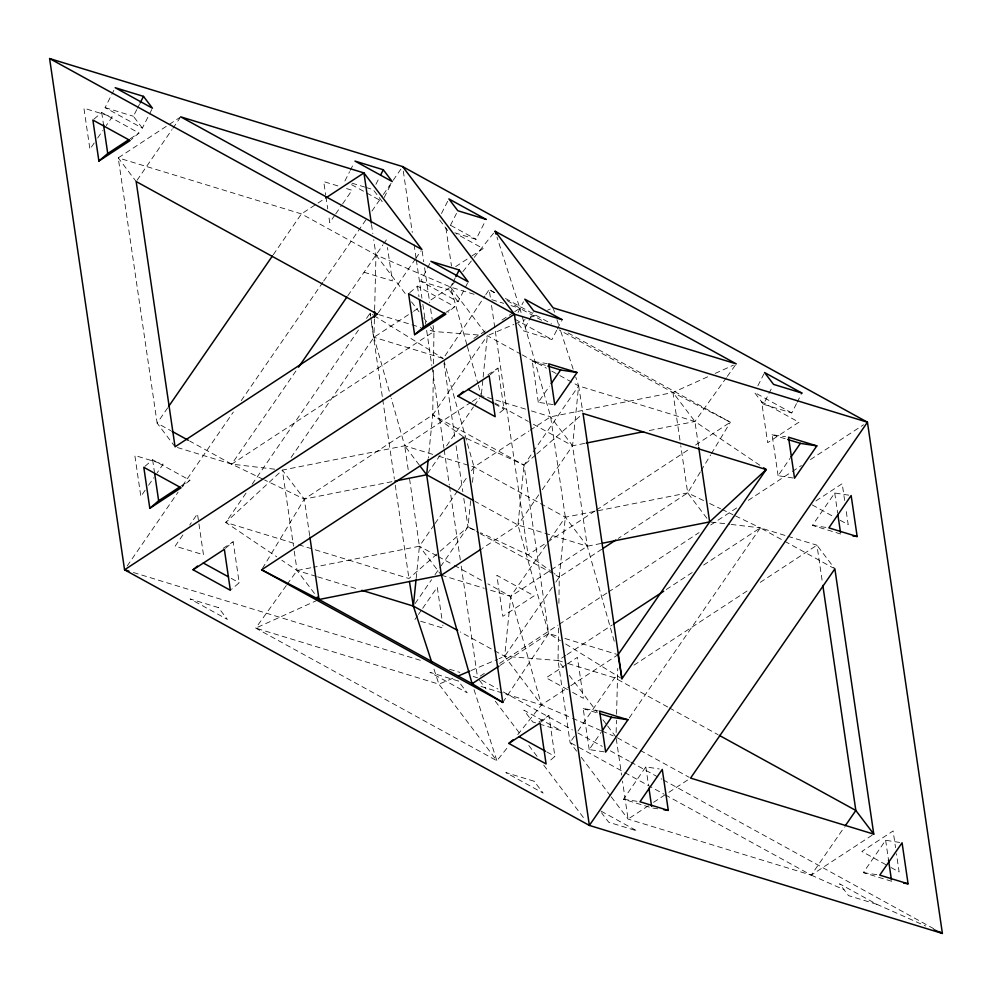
<?xml version="1.0" encoding="UTF-8"?>
<svg xmlns="http://www.w3.org/2000/svg" width="992" height="992" viewBox="0 0 992 992"><rect width="100%" height="100%" fill="white"/><g stroke="black" fill="none" stroke-linecap="round" stroke-linejoin="round"><path stroke-width="0.74" stroke-dasharray="4.96 3.72" d="M433.38 370.103L432.723 414.892L428.37 457.895M433.479 363.928L433.963 331.502L433.07 325.426M558.521 628.072L558.037 660.498L570.065 742.487L576.612 751.13M558.893 603.359L559.277 577.108L565.341 517.216L550.622 416.801L521.978 315.729M374.393 318.978L373.947 337.28L390.798 396.738M374.629 309.826L375.968 254.919L373.736 239.729M616.144 732.505L616.441 720.304M616.59 714.203L617.718 668.447M416.169 578.46L419.43 546.208L409.609 479.26M470.63 500.786L467.988 526.901L441.105 565.874M472.49 482.36L474.052 467.009L444.143 361.472M481.43 394.047L482.992 378.696M483.141 377.158L487.332 335.693L513.918 324.434M151.776 109.542L142.364 128.117L105.09 107.62L111.141 95.666M111.823 94.339L113.832 90.359M142.364 128.117L133.399 116.275L136.76 109.641M137.442 108.314L139.45 104.334M344.894 180.99L349.606 171.703M350.275 170.376L353.636 163.742M375.894 184.351L379.254 177.717M384.189 197.507L391.58 182.912M441.477 213.503L448.198 200.235M467.492 283.166L458.081 301.754L420.806 281.244L426.858 269.303M427.54 267.976L430.23 262.669M450.442 225.345L456.494 213.404M458.081 301.754L449.116 289.912L452.488 283.278M453.158 281.951L455.167 277.971M454.82 232.81L476.061 239.308L485.472 220.732M518.06 312.443L523.441 301.828M556.686 330.286L551.974 339.574L523.664 330.906L528.376 321.619M529.046 320.292L533.076 312.331M557.355 328.96L561.385 320.999M757.863 385.814L763.914 373.872M796.477 403.657L791.777 412.945L763.468 404.29L772.21 387.041M797.159 402.33L801.189 394.37M262.409 568.49L304.308 499.088L432.723 414.892L487.332 335.693L520.899 354.156M700.34 471.956L687.692 492.912L618.351 538.383M701.133 470.654L710.619 454.944M711.4 453.629L730.372 422.208L566.333 331.985M370.797 317.738L373.947 337.28L443.3 358.496L484.952 295.951M485.795 294.674L489.205 289.565L494.611 292.541M502.795 702.435L548.7 633.504L524.012 465.099L578.634 385.9L575.744 377.072M94.215 142.984L89.925 149.209L83.923 108.202L112.232 116.87L106.231 125.575M97.65 138.012L102.796 130.547M137.045 180.271L172.013 129.555M172.893 128.278L179.887 118.135M167.698 407.824L157.133 423.138L174.158 445.619M273.271 254.746L301.419 213.912L316.733 203.881M145.13 490.246L140.852 496.459L134.838 455.464L163.147 464.132L157.145 472.837M148.564 485.274L153.71 477.809M334.874 215.115L329.728 222.58L328.612 214.991M335.73 213.875L341.744 205.17M342.6 203.93L352.024 190.253L344.956 188.083M127.187 565.973L178.064 492.206M182.454 485.844L233.331 412.064M241.23 400.619L322.809 282.323M323.69 281.058L366.668 218.724M371.938 211.098L382.466 195.833M383.334 194.556L400.88 169.124M182.888 534.936L175.162 546.121L203.472 554.788L197.47 513.794L189.745 524.979M295.901 371.008L231.682 464.132L175.063 446.809M347.808 295.74L382.924 244.875M383.78 243.635L386.347 239.903M246.016 493.111L225.779 522.449L276.706 556.785M252.166 484.183L359.501 328.538M366.544 318.333L370.066 313.236L372.682 314.848M378.212 312.914L414.941 259.656M415.809 258.391L421.067 250.778M291.078 457.448L373.947 337.28L412.238 312.182M427.527 473.519L440.522 454.671M446.598 445.867L473.469 406.894M474.337 405.641L479.545 398.102M434.161 524.83L419.43 546.208L313.695 567.213M435.029 523.578L457.572 490.891M458.44 489.639L467.108 477.065M471.448 470.778L474.052 467.009L528.922 431.024M553.238 404.6L538.296 402.318L549.444 386.161M415.102 603.582L431.57 579.7M435.042 574.666L440.237 567.126M414.966 619.504L417.545 615.772M418.401 614.532L421.823 609.547M422.691 608.307L437.261 587.165L441.936 619.058M538.755 494.822L517.948 524.991L482.224 548.427M542.227 489.788L572.57 445.792L578.634 385.9L573.264 382.949M546.27 544.881L510.719 596.415L504.668 656.307L541.471 704.928L571.02 717.662M549.742 539.846L565.341 517.216L687.692 492.912L704.134 500.824M552.346 587.165L504.668 656.307L499.063 658.676M555.818 582.13L559.277 577.108L601.66 549.32M574.43 736.151L570.065 742.487L577.58 746.629M577.939 731.079L614.656 677.821L618.524 675.292M604.153 751.862L589.211 749.58L601.214 732.17M793.042 477.983L778.1 475.701L790.103 458.292M629.238 717.948L760.318 527.868L786.458 535.866M657.82 808.815L651.843 807.91L623.534 799.242L645.829 766.903L659.283 768.961M840.72 534.018L812.411 525.351L834.718 493.024L849.66 495.306M611.221 796.836L628.06 819.082L811.233 875.13L844.465 826.944M891.647 881.28L863.338 872.613L885.633 840.286L900.575 842.568M286.291 585.54L255.725 628.11L496.893 760.752L508.276 746.505M287.184 584.288L297.079 570.512L312.182 567.511M726.392 377.654L694.921 421.488L646.586 431.086M727.285 376.402L736.275 363.89M455.266 281.133L450.529 287.072L428.829 301.295M462.855 271.634L473.283 258.565M474.238 257.374L495.107 231.248M517.762 734.626L541.471 704.928L569.557 686.514M535.593 454.981L524.012 465.099L517.948 524.991L548.7 633.504L560.48 640.77M536.746 453.976L583.048 413.49M298.629 544.744L408.952 578.51L439.047 552.197M440.212 551.18L467.988 526.901L463.723 497.81M93.992 119.102L101.717 112.518L138.992 133.015L131.254 139.599M144.906 466.364L152.632 459.767L189.906 480.277L182.168 486.861M409.708 292.739L417.434 286.142L454.708 306.652L448.074 312.294M225.457 548.353L233.182 541.768L239.196 582.763L231.471 589.347M490.259 374.728L497.984 368.144L503.998 409.138L497.376 414.78M541.173 721.99L548.898 715.406L554.912 756.4L548.291 762.042M130.237 138.744L138.992 133.015M180.767 116.87L118.234 157.864L157.133 423.138L170.686 430.59M318.01 203.038L324.384 198.859M455.675 266.612L470.692 256.767M471.932 255.948L483.191 248.57L456.568 233.926M413.515 311.339L421.166 306.317M181.152 486.006L189.906 480.277M445.954 312.381L454.708 306.652M473.928 338.421L486.688 330.051M502.002 320.007L513.484 312.48M514.761 311.637L519.87 308.289L542.897 320.962M223.188 548.328L233.182 541.768M487.99 374.703L497.984 368.144M471.064 402.281L404.699 445.792L282.36 470.096L225.779 522.449L297.166 544.298M472.341 401.438L480.004 396.416M530.199 430.193L550.622 416.801L672.96 392.497L709.553 375.968M595.088 510.905L528.091 554.838L480.562 532.741M596.378 510.062L689.142 449.24M695.59 445.011L730.372 422.208L672.96 392.497L559.153 329.902M480.19 676.122L485.373 672.725M499.608 663.388L557.901 625.171M559.19 624.315L607.116 592.894M608.406 592.05L699.075 532.605M710.731 524.966L737.924 507.123M748.29 500.34L791.021 472.316M792.323 471.46L801.387 465.521M810.452 459.569L863.561 424.75M500.204 665.297L548.7 633.504L559.029 636.653M565.775 655.427L558.037 660.498L504.668 656.307L460.35 631.941M567.064 654.584L612.151 625.022M666.264 589.533L693.321 571.801M703.638 565.043L760.318 527.868L783.358 540.541M566.134 664.702L546.133 677.821L570.09 691.002M567.387 663.884L577.394 657.324L583.395 698.318L571.417 691.734M815.932 500.91L842.196 483.699L844.638 500.402M570.834 685.683L618.053 654.72M538.904 721.965L548.898 715.406M633.987 665.148L748.65 589.967M760.256 582.366L816.937 545.191L834.867 568.862M648.47 805.69L628.06 819.082L622.492 781.113M653.579 802.342L667.616 793.141M668.881 792.31L690.581 778.088M665.31 794.877L811.233 875.13L873.766 834.136M715.17 373.426L733.46 365.155M317.626 600.135L255.725 628.11L438.898 684.17L496.893 760.752L474.002 689.527M515.319 323.838L525.115 319.684M530.708 317.316L536.312 314.948M547.497 310.198L550.3 309.02M452.898 678.243L438.898 684.17L433.12 666.488M471.088 670.53L497.662 659.271M391.914 481.678L304.308 499.088L264.566 479.967M584.66 443.387L572.57 445.792L529.604 422.17M600.892 543.504L587.301 546.208L510.719 596.415L485.646 588.74M478.181 334.974L433.963 331.502L426.696 329.282M274.672 469.191L231.682 464.132L189.658 441.031M711.177 522.09L729.604 524.247M731.141 524.433L760.318 527.868L734.278 515.332M538.296 402.318L532.282 361.324L547.224 363.605M778.1 475.701L772.086 434.707L785.54 436.753M812.411 525.351L827.365 527.645M589.211 749.58L583.197 708.586L598.151 710.867M623.534 799.242L638.476 801.524M863.338 872.613L878.28 874.907M105.09 107.62L133.399 116.275M351.974 183.16L364.709 187.054M366.122 187.488L373.203 189.658L382.168 201.488L366.197 192.708M337.875 185.913L323.714 181.586L325.723 195.25M474.126 294.302L450.529 287.072L375.968 254.919L301.419 213.912L118.234 157.864L136.164 181.536M491.834 299.72L503.638 303.329M511.016 305.586L519.87 308.289L521.556 314.241M420.806 281.244L449.116 289.912M364.052 272.242L392.361 280.897L387.463 247.492M532.282 361.324L546.443 365.664M772.086 434.707L786.234 439.034M378.795 314.625L420.893 327.509M525.537 409.126L481.281 395.585L478.33 385.181M531.439 410.936L550.622 416.801L572.57 445.792L587.301 546.208L615.102 644.316M787.908 536.312L816.937 545.191L822.393 582.391M432.735 454.373L404.699 445.792L391.22 398.226M438.638 456.171L474.052 467.009L565.341 517.216L587.301 546.208L517.948 524.991L474.994 501.369M441.378 575.199L484.17 588.293M564.932 638.464L616.578 654.261M316.212 576.364L297.079 570.512L281.802 560.22M317.688 576.823L358.906 589.434M562.402 661.825L558.037 660.498L564.584 669.141M568.205 663.611L614.656 677.821L668.025 707.172M420.633 621.228L443.275 628.159L442.829 625.121M583.197 708.586L597.358 712.926M133.424 572.508L421.464 660.647M449.525 669.228L459.866 672.402M473.159 676.47L477.598 677.821M480.984 686.414L541.471 704.928L510.719 596.415L487.903 583.866M535.618 722.858L532.791 721.99L523.826 710.16L561.1 730.658L541.285 724.594M876.816 904.295L848.507 895.627L839.542 883.785L876.816 904.295L925.66 926.007M572.421 718.27L600.557 730.41M601.97 731.017L613.217 735.866M811.233 875.13L844.031 889.712M466.699 438.464L524.012 465.099L432.723 414.892L463.909 437.162M474.97 530.15L467.988 526.901L478.727 532.803M709.615 503.465L720.576 508.735M721.953 509.404L732.914 514.674M263.202 479.297L231.682 464.132L433.963 331.502L430.218 326.566M450.765 225.407L476.061 239.308M791.777 412.945L754.503 392.448L763.468 404.29M351.552 184.648L364.858 191.977M505.436 298.493L551.44 323.801M514.699 319.077L551.974 339.574M812.262 504.928L834.892 517.378M840.212 520.304L848.197 524.694L845.754 507.991M522.251 354.888L546.418 368.181M551.788 371.132L558.496 374.827M559.835 375.571L571.925 382.218M784.722 541.285L833.516 568.118M494.698 402.963L528.265 421.426M494.686 404.017L503.998 409.138M480.066 533.547L559.277 577.108L554.292 573.55M436.877 555.805L419.43 546.208L440.46 573.996M438.228 556.549L452.997 564.671M454.336 565.403L482.534 580.915M669.377 707.916L718.022 734.663M885.806 864.64L861.85 851.458L893.11 830.961L895.553 847.664M891.126 867.566L899.112 871.956L896.446 853.74M617.396 737.825L689.217 777.331M481.666 680.053L497.922 688.994M503.341 691.982L572.458 729.988M577.877 732.976L602.268 746.381M610.402 750.857L629.374 761.286M630.726 762.042L661.887 779.179M663.251 779.923L934.266 928.983M578.832 747.311L623.422 771.838M624.774 772.582L663.958 794.133M231.21 578.373L239.196 582.763M546.927 752.01L554.912 756.4M601.078 811.146L637.013 830.912L608.716 822.244L601.536 812.783M494.314 292.69L489.205 289.565L490.544 298.753M507.086 300.489L519.87 308.289L496.967 237.063M373.984 315.654L443.3 358.496M565.7 644.006L620.632 677.958M759.86 465.26L694.921 421.488L578.634 385.9L582.812 412.04M553.04 572.657L528.091 554.838L491.449 304.879M706.899 518.283L687.692 492.912L680.772 445.743M439.679 220.001L447.752 230.652M518.283 323.814L523.664 330.906M485.497 333.262L450.529 287.072L466.959 345.042M375.968 254.919L406.832 295.678M411.506 301.853L418.996 311.736M423.671 317.911L429.276 325.326M419.343 465.112L404.699 445.792L408.27 470.134M569.272 675.316L597.333 712.38M602.938 719.795L606.682 724.73M607.612 725.97L616.032 737.081M581.287 757.318L610.291 795.609M479.458 680.276L485.981 688.894M495.293 701.195L519.51 733.175M528.823 745.476L537.205 756.536M543.728 765.154L584.71 819.268M314.464 593.464L297.079 570.512L293.731 547.696M553.573 309.306L554.54 312.257M556.946 319.622L558.88 325.512M560.802 331.402L573.339 369.706M467.381 346.53L477.908 383.693M370.549 316.237L370.066 313.236L370.462 315.989M834.718 493.024L837.608 512.765M885.633 840.286L888.522 860.027M698.492 445.83L694.921 421.488L672.96 392.497L680.549 444.23M645.829 766.903L648.495 785.131M616.255 738.606L621.6 775.05M445.916 228.073L451.484 266.03M443.97 363.097L455.192 439.642M456.084 445.755L462.818 491.685M422.158 251.026L423.72 261.652M424.613 267.728L429.722 302.659M430.615 308.723L432.177 319.35M403.31 171.17L412.288 232.401M414.086 244.64L416.107 258.416M416.33 259.954L421.935 298.22M422.84 304.333L425.754 324.235M426.647 330.361L431.818 365.564M432.041 367.09L443.932 448.223M444.156 449.748L449.314 484.952M449.537 486.489L460.313 559.959M461.218 566.085L477.375 676.284M417.434 286.142L418.996 296.782M371.516 224.552L372.843 233.653M371.479 322.884L382.478 397.891M382.701 399.416L394.37 479.012M395.262 485.138L408.952 578.51M325.946 196.763L327.732 208.915M309.665 535.606L304.308 499.088L282.36 470.096L293.508 546.17M101.717 112.518L103.503 124.657M152.632 459.767L154.417 471.919M534.105 595.832L502.845 616.33L496.831 575.335L534.105 595.832M798.907 422.208L767.647 442.705L761.633 401.71L798.907 422.208M218.451 607.612L190.142 598.957L227.416 619.454L218.451 607.612M458.254 680.996L429.945 672.328L467.207 692.825L458.254 680.996M534.167 781.25L505.858 772.594L543.132 793.092L534.167 781.25"/><path stroke-width="1.49" d="M374.43 317.452L374.579 311.352M431.681 662.073L413.366 606.1L416.008 579.985M502.795 702.435L261.628 569.792L463.909 437.162L502.795 702.435L472.13 683.711L441.378 575.199L426.659 474.784L428.209 459.42M140.132 103.007L143.493 96.373L115.184 87.705L152.458 108.215L143.493 96.373M380.606 175.063L383.284 169.756L354.975 161.088L392.249 181.586L383.284 169.756M455.849 276.644L459.209 270.01L430.9 261.342L468.174 281.84L459.209 270.01M168.578 406.546L272.391 256.023M298.542 367.176L346.927 297.017M551.155 383.668L560.592 369.991L577.034 372.496L554.739 404.835L548.725 363.841L577.034 372.496M621.934 678.764L583.048 413.49L766.221 469.551L709.64 521.904L618.053 654.72L621.934 678.764L766.221 469.551L763.679 467.827M602.082 730.93L611.506 717.253L627.948 719.758L605.653 752.097L599.639 711.103L627.948 719.758M790.959 457.052L800.395 443.362L816.838 445.879L794.53 478.206L788.528 437.212L816.838 445.879M845.345 825.679L855.836 810.464L822.839 585.454M98.89 161.039L130.15 140.542L92.888 120.044L98.89 161.039L107.731 153.512L128.985 139.574M149.804 508.301L181.065 487.804L143.803 467.306L149.804 508.301L158.646 500.774L179.899 486.836M414.606 334.676L445.867 314.179L408.605 293.682L414.606 334.676L423.448 327.149L444.701 313.212M193.093 569.792L224.353 549.295L230.367 590.29L193.093 569.792L197.507 566.023M457.895 396.168L489.155 375.67L495.169 416.665L457.895 396.168L463.413 391.456M508.809 743.43L540.07 722.932L546.084 763.927L508.809 743.43L513.224 739.66M325.661 198.028L363.94 172.918L421.935 249.513L180.767 116.87L363.94 172.918L371.293 223.026M402.64 166.582L514.402 314.179L589.36 825.418L867.442 422.208L514.402 314.179L124.558 569.792L49.6 58.553L402.64 166.582L867.442 422.208L942.4 933.447L589.36 825.418L124.558 569.792L128.985 571.144M480.946 549.258L441.378 575.199L319.027 599.503L261.628 569.792M602.938 548.477L615.784 540.057M498.939 666.128L472.13 683.711L319.027 599.503L317.204 597.085M613.44 624.166L663.698 591.22M458.49 675.874L469.687 671.125M394.94 481.083L426.659 474.784L473.643 500.625M586.173 443.089L643.56 431.694M602.404 543.207L709.64 521.904L698.715 447.355M852.686 535.841L857.162 536.536L851.148 495.529L828.853 527.868L857.162 536.536M663.797 809.732L668.286 810.414L662.272 769.42L639.976 801.747L668.286 810.414M903.6 883.103L908.077 883.798L902.075 842.791L879.768 875.13L908.077 883.798M547.857 366.085L560.592 369.991M787.66 439.468L800.395 443.362M361.844 590.327L413.366 606.1L457.672 630.466M600.185 713.781L611.506 717.253M873.766 834.136L690.581 778.088L834.867 568.862L873.766 834.136L855.836 810.464L719.361 735.407M934.03 929.727L942.4 933.447L939.684 931.959M495.107 231.248L736.275 363.89L553.102 307.83L495.107 231.248L496.037 234.149M49.6 58.553L514.402 314.179M468.063 389.372L493.346 403.273M172.038 431.334L188.306 440.287M203.261 562.997L228.544 576.91M518.977 736.634L545.6 751.279M420.248 466.327L426.659 474.784M409.423 581.411L413.366 606.1M837.831 514.278L840.497 532.506M888.522 860.027L891.424 879.768M648.942 788.169L651.62 806.384M419.442 299.807L423.448 327.149M309.888 537.131L319.027 599.503M103.503 124.657L107.731 153.512M154.64 473.444L158.646 500.774M377.344 314.179L175.063 446.809L136.164 181.536L377.344 314.179M486.142 219.406L457.833 210.75L448.868 198.908L486.142 219.406M562.055 319.672L533.746 311.004L524.793 299.175L562.055 319.672M801.858 393.043L773.549 384.388L764.584 372.546L801.858 393.043"/></g></svg>
